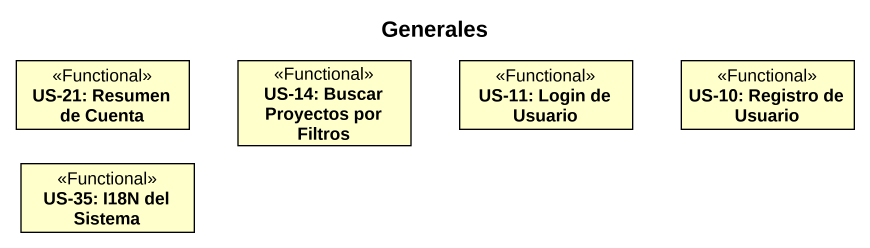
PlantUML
@startuml
title Generales
hide circle
hide empty members
class "US-21: Resumen de Cuenta" as US_21_Resumen_de_Cuenta <<Functional>>
class "US-14: Buscar Proyectos por Filtros" as US_14_Buscar_Proyectos_por <<Functional>>
class "US-11: Login de Usuario" as US_11_Login_de_Usuario <<Functional>>
class "US-10: Registro de Usuario" as US_10_Registro_de_Usuario <<Functional>>
class "US-35: I18N del Sistema" as US_35_I18N_del_Sistema <<Functional>>
@enduml
